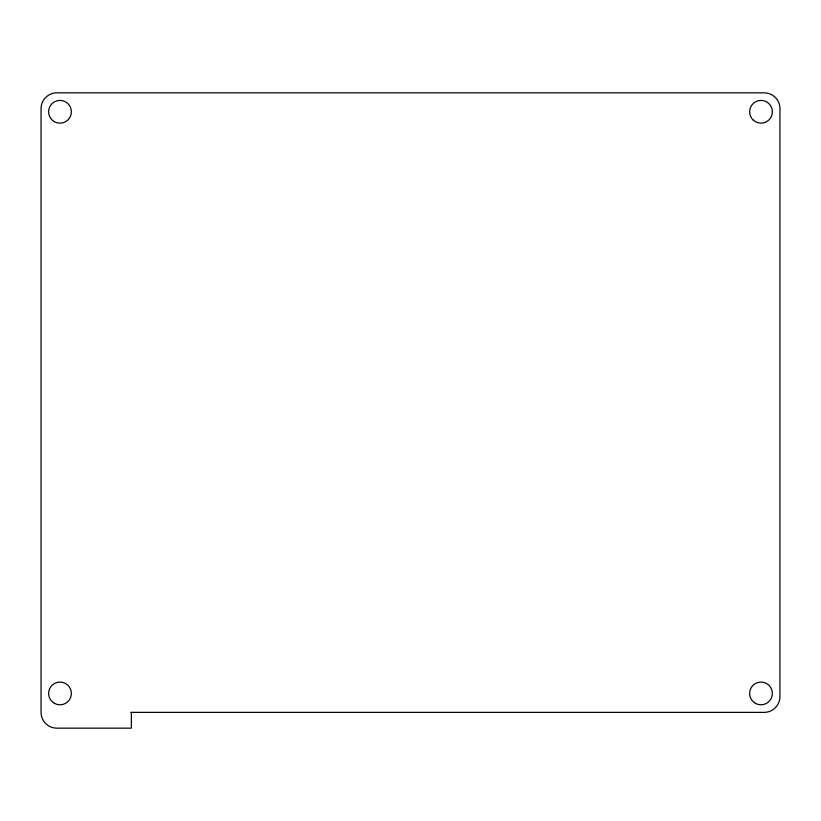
<?xml version="1.0" encoding="UTF-8"?>
<svg xmlns="http://www.w3.org/2000/svg" width="821" height="821" viewBox="0 0 821 821"><rect width="100%" height="100%" fill="white"/><g stroke="black" fill="none" stroke-linecap="round" stroke-linejoin="round"><path stroke-width="1.23" d="M130.826 712.371L764.166 712.371A15.784 15.784 0 0 0 779.95 696.588L779.95 108.629A15.784 15.784 0 0 0 764.166 92.835L56.834 92.835A15.784 15.784 0 0 0 41.05 108.629L41.05 712.371A15.784 15.784 0 0 0 56.834 728.165L131.36 728.165L131.36 712.371M753.175 120.02A11.371 11.371 0 0 0 772.058 114.447A11.371 11.371 0 0 0 757.783 100.88A11.371 11.371 0 0 0 753.175 120.02M754.489 702.745A11.371 11.371 0 0 0 772.325 694.412A11.371 11.371 0 0 0 756.192 683.134A11.371 11.371 0 0 0 754.489 702.745M54.309 121.631A11.371 11.371 0 0 0 71.365 111.779A11.371 11.371 0 0 0 54.309 101.937A11.371 11.371 0 0 0 54.309 121.631M54.309 703.279A11.371 11.371 0 0 0 71.365 693.427A11.371 11.371 0 0 0 54.309 683.585A11.371 11.371 0 0 0 54.309 703.279"/></g></svg>
